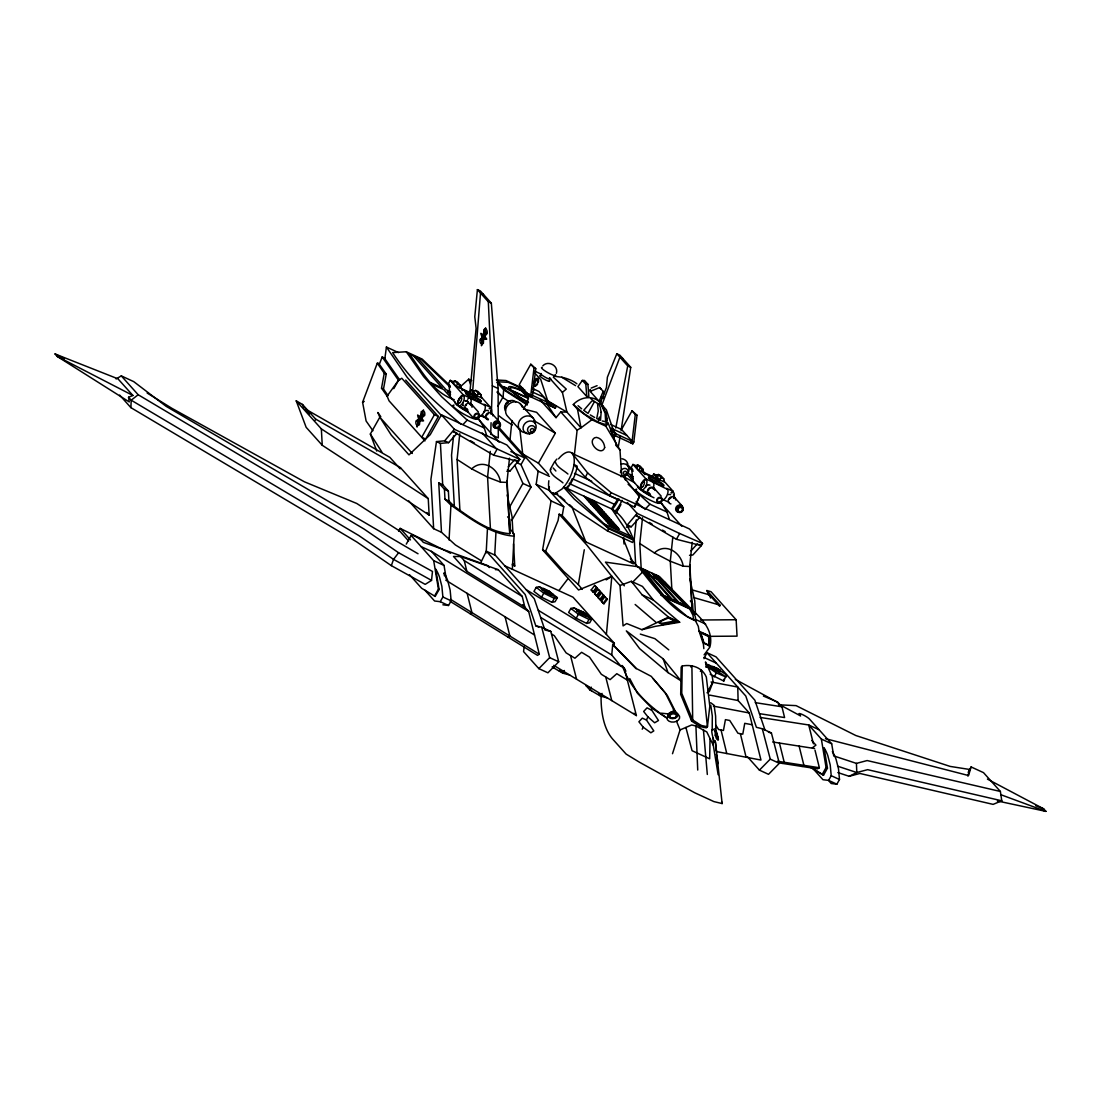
<?xml version="1.0" encoding="UTF-8"?>
<svg xmlns="http://www.w3.org/2000/svg" width="1101" height="1101" viewBox="0 0 1101 1101"><rect width="100%" height="100%" fill="white"/><g stroke="black" fill="none" stroke-linecap="round" stroke-linejoin="round"><path stroke-width="1.5" d="M715.278 741.345A6.413 0.895 76 0 1 712.898 737.34A6.413 0.895 76 0 1 712.196 730.046L712.306 716.035L710.778 705.259M715.967 731.67L715.609 716.022L714.081 705.259L710.709 702.768M682.235 666.022L681.753 693.286L692.694 719.958L701.089 725.435L707.434 726.729L709.815 706.195L706.333 677.101C702.259 667.454 691.951 664.137 682.235 666.022L681.175 667.151L680.693 694.414L691.634 721.086L700.016 726.564L706.374 727.871L707.434 726.729L701.42 670.248L700.346 671.376M710.049 738.578L709.663 758.795L692.075 750.703L685.882 727.458M483.628 338.626A20.781 8.395 -75 0 0 486.738 339.149L484.633 336.108L484.757 337.869L482.94 336.576A15.964 6.455 -75 0 1 482.197 335.199L483.449 334.883L480.889 333.355A20.781 8.395 -75 0 0 482.169 336.961L483.628 338.626L483.38 343.416L481.591 344.035A7.79 3.152 -75 0 1 480.022 341.269L479.953 339.59L482.403 337.305M483.656 334.594L483.821 329.598L485.61 328.979A7.79 3.152 -75 0 1 487.248 333.424L483.752 337.401M490.688 434.413L491.074 422.688M491.459 410.948L492.285 385.818L488.321 301.784L477.407 289.618L474.779 316.771L476.114 328.291L469.879 392.479M708.934 645.764L708.617 635.938L709.237 636.805L708.934 645.764L703.635 642.75L700.58 633.543M690.286 608.426C701.681 618.198 714.15 630.653 709.87 647.14L704.117 654.847M116.087 378.937L121.303 375.909L138.175 394.736L364.17 529.113L398.603 552.73L432.473 571.46L431.537 580.392L425.192 584.37L391.337 565.639L356.889 542.022L130.895 407.645L131.198 400.2L128.556 397.255L132.904 395.479L117.986 378.84L55.05 353.958L57.307 356.476L129.257 401.934L128.556 397.255M449.07 540.04L450.928 505.139L444.983 499.221L444.432 489.257L438.749 482.926L441.487 532.292L455.401 544.954L481.192 560.698M486.174 552.908L487.495 527.985M494.734 555.152L495.973 531.879M512.35 569.162L514.195 534.26L510.424 529.333L509.873 519.369L507.602 516.837M666.889 718.058C647.471 704.998 630.364 688.675 622.395 665.871L620.909 666.215L611.743 654.971L612.734 644.388L636.612 668.665L651.228 676.344L665.321 692.887L673.537 709.25L673 711.907A5.175 3.578 -6.2 0 0 669.38 713.187L666.889 718.058A6.413 4.445 -6.2 0 0 676.551 721.293L680.06 729.935L672.505 753.717M472.604 391.97L480.504 293.072L483.518 294.449M508.566 401.273L503.006 397.709L503.666 389.823L496.978 382.377M606.39 634.424L611.839 576.387L586.902 545.133L559.17 514.195L558.069 520.525L545.614 551.271L563.712 571.46L578.328 584.521L582.181 589.365M636.061 668.706L614.097 645.998L614.344 643.301L573.002 597.182L504.767 565.79M510.011 439.808L511.951 420.541M453.557 435.831L451.534 455.153L454.369 506.46C470.925 518.034 489.202 532.127 509.777 533.71L507.121 480.738M459.929 510.781L457.094 459.475L459.791 433.711M490.275 451.382L487.578 477.16L490.413 528.452M509.777 533.71L506.928 482.417L509.488 458.195M636.268 519.906L634.245 539.229L635.662 564.882M641.222 569.203L639.805 543.55L642.502 517.787M672.821 537.04L670.289 561.221L671.899 590.301M692.102 610.945L689.653 566.492L692.185 542.298M603.706 407.852A19.488 17.231 -41.9 0 0 573.291 404.535L577.488 409.214L591.87 419.756L605.853 426.197L619.973 449.91L621.735 476.265L574.419 454.493L577.117 430.188L560.753 411.939L556.046 417.651L540.192 399.98M514.195 534.26L513.988 536.159C490.578 534.343 469.783 518.31 450.928 505.139M556.404 373.28C558.661 365.656 548.037 360.013 542.821 365.835M529.815 396.429L530.833 394.64L534.026 367.858L530.778 364.225L519.259 384.648L529.815 396.429L555.289 408.154L556.294 406.365L547.899 401.425L538.981 391.474L532.801 388.625M530.778 364.225L535.747 368.642L532.554 395.438L531.535 397.227L528.452 393.786M632.098 441.24L635.305 414.458L632.043 410.811L621.528 429.459L632.098 441.24L631.079 443.029M611.289 433.918L632.8 443.827L633.818 442.024L637.025 415.242L632.043 410.811M524.2 646.397L523.553 651.586L538.843 668.637L547.926 672.807L558.744 661.811L550.803 631.437L541.72 627.253L535.802 625.808L525.205 594.526L486.339 551.188L480.545 563.161M398.493 352.595L386.41 347.035L384.855 358.706L399.732 379.955M420.059 420.142L419.398 424.821L417.334 425.344A7.79 3.386 -65.3 0 1 415.861 422.633L415.958 421.009L418.93 418.903M420.61 416.343L421.298 411.54L423.362 411.017A7.79 3.386 -65.3 0 1 424.725 415.366L420.431 419.054L421.49 419.55L421.532 417.843L423.582 420.857A20.781 9.042 -65.3 0 1 420.155 420.224L418.71 418.559A20.781 9.042 -65.3 0 1 417.637 415.036L420.334 416.618L418.917 416.866A15.964 6.95 -65.3 0 0 419.605 418.229L420.431 419.054M467.705 410.274L457.465 405.017L457.975 401.425L460.934 396.181L463.163 394.75L484.784 405.264A5.945 2.587 -65.3 0 1 483.752 412.435A5.945 2.587 -65.3 0 1 479.018 415.476M650.416 494.349L640.176 489.092L640.686 485.5L643.645 480.256L645.888 478.811L667.495 489.339A5.945 2.587 -65.3 0 1 666.821 495.822A5.945 2.587 -65.3 0 1 662.307 499.909M457.121 433.257L448.589 442.643L444.653 440.827L436.464 441.584L430.918 479.32L433.643 528.686L441.487 532.292M623.015 538.155L633.144 563.671L585.815 541.898L562.239 515.612L563.767 506.749L551.064 500.9L536.187 484.316L538.128 471.173L498.547 427.009M563.767 506.749L548.904 490.165L549.385 486.876M620.29 435.776L618.17 447.391M621.06 430.766L630.735 367.321L619.822 355.155L616.808 353.765L607.394 377.189L606.417 387.593L603.899 393.855M620.014 585.498L631.327 581.3L642.461 586.42L653.278 599.976L679.661 622.258L655.398 626.331L641.966 629.703L626.703 623.538L623.07 625.918L620.014 585.498L611.839 576.387L578.562 589.985L542.614 549.894L551.064 500.9M578.328 584.521L584.287 549.771M424.958 440.895L389.052 400.833L387.084 396.126L381.524 388.185L384.249 373.184L377.285 363.234L362.587 402.223L366.11 421.009L372.922 430.739M388.13 395.713L383.492 389.08L386.217 374.092L379.363 364.293L382.157 356.958L385.212 358.362M484.013 333.383L484.633 331.318M483.256 339.218L482.582 341.695M613.835 438.088L614.482 434.73M615.776 428.028L627.721 365.931L616.808 353.765M529.003 394.075L527.434 402.085L523.415 409.214M707.2 666.642L719.132 672.339L726.041 677.032L716.393 672.904L707.2 666.642L707.64 664.509L717.274 668.651L726.481 674.913L723.77 681.051L710.186 674.239M712.884 666.504L712.017 668.706L712.884 666.504L717.701 668.568L719.999 670.137L719.132 672.339L719.999 670.137M723.77 681.051L724.21 678.932M599.412 417.018L598.104 422.137L604.545 424.27L606.238 424.064L605.99 421.174M315.285 420.252L315.602 419.068L302.5 404.452L296.224 400.86L306.147 427.312L322.249 445.272L429.156 515.062L428.248 498.657L400.434 467.636L315.602 419.068M400.434 467.636L400.117 468.806L389.864 457.369L305.032 408.815L309.587 413.893M709.939 636.337L737.051 636.144L736.142 619.739L711.026 591.719L706.897 590.535L719.999 605.151L719.682 606.321L709.429 594.884L691.345 589.654M483.463 338.475L481.454 345.755L482.775 338.475L481.357 340.071L482.555 337.525M967.834 776.04L969.775 769.489L950.122 766.406L855.794 735.509L796.092 705.631L778.655 704.805M837.833 772.558L849.16 776.301L859.881 773.466L993.116 804.377L1001.786 800.799L1000.382 791.468L983.51 772.641L971.11 766.943L968.55 775.544L825.502 738.688M421.132 415.187L422.027 413.233M419.687 420.775L418.669 423.142M391.337 565.639L393.539 559.377L398.603 552.73M601.848 405.154L619.904 357.206L622.918 358.596M706.319 667.151L705.48 661.935L712.223 676.537L713.076 681.794L709.319 691.593L707.007 692.777M600.114 403.255L601.366 400.117M576.126 465.572L573.979 464.581L585.347 477.27L609.472 495.478L634.63 507.052L639.309 496.689L623.937 477.27M599.082 401.287L603.197 391.35L604.477 392.878L600.334 402.773L590.205 391.392L599.728 387.497L604.477 392.878M634.63 507.052L639.309 496.689M419.99 420.073L417.004 427.009L419.233 420.045L417.472 421.532L419.068 419.123M642.227 729.192L643.163 727.155L638.91 721.774L642.296 718.141L646.452 720.026L653.801 730.913L650.856 732.784L643.163 727.155M646.452 720.026L647.911 716.875L643.658 711.48L647.044 707.86L651.82 710.269L658.481 720.508L654.655 722.779L647.911 716.875M651.214 709.732L651.916 708.218L637.479 693.286L629.744 678.574M482.967 336.631L485.651 327.85L484.013 335.282L485.816 332.942L484.041 336.383M717.302 736.459L718.43 739.5L717.976 737.092M704.034 658.673L706.938 652.687L716.022 656.87L754.873 700.208L764.947 729.922M550.486 468.985L554.532 461.814M571.034 481.288L572.314 478.674L617.592 499.51L611.523 508.855L566.258 488.032L568.006 485.995M716.421 738.757L715.141 732.812M585.347 477.27L587.59 472.907L572.231 453.474M611.523 508.855C623.097 515.337 629.084 528.301 633.749 540.261L632.566 542.476L607.408 530.888L570.359 506.391L555.523 493.165A22.337 9.73 -65.3 0 1 548.849 480.752M707.764 691.414L713.076 681.794M393.773 388.653L398.493 380.285L401.769 378.262L434.427 414.692L438.363 416.508L425.647 439.079L421.711 437.262L434.427 414.692M376.748 451.066L370.349 434.014L379.831 417.196L377.863 412.49L380.808 416.701M454.218 382.171L450.268 380.354L448.726 383.065L450.24 396.966L457.465 405.017M506.818 471.242L510.093 470.939L519.823 459.42L506.845 444.955L441.405 414.843L430.243 434.647L408.98 454.864L391.309 435.156L379.831 417.196L412.338 453.461M462.159 390.552L462.585 389.782L459.145 385.942M469.466 392.603L470.994 389.892L473.636 391.103M441.405 414.843L454.383 429.307L444.653 440.827M398.59 531.177L400.158 528.384L450.557 553.252M470.994 389.892L476.733 396.291L476.306 397.076L473.719 394.186L455.938 386.093L452.167 381.896L454.906 380.877L457.452 382.047L460.342 385.267L460.782 388.323M406.269 544.114L411.279 535.224M497.776 406.338L503.336 396.484M455.8 432.652L453.172 431.441L493.702 455.208L496.95 449.442L482.21 432.982M489.298 567.552L487.454 565.487L423.307 542.311L421.917 540.77A6.331 1.06 29.4 0 0 414.774 536.187A6.331 1.06 29.4 0 0 411.568 535.994L433.684 560.67L438.418 589.145L434.51 596.095L435.212 596.412L439.12 589.475L435.721 569.093A114.532 49.862 -65.3 0 1 439.464 576.91L441.873 586.31L442.877 597.003L440.235 601.683L434.606 601.008L424.835 590.108M547.899 401.425L540.811 379.707L534.219 372.358M547.376 404.507L548.381 402.718L543.247 396.993L531.728 391.695M511.745 520.443L531.026 487.165L520.993 464.594L524.737 457.947L498.574 428.771M442.877 604.807L448.506 605.481L451.149 600.802L450.144 590.122L447.735 580.709A114.532 49.862 -65.3 0 0 443.992 572.905L444.515 576.029M509.254 507.685L522.92 483.435L514.883 465.379M548.587 474.503L538.43 463.177L555.331 433.188L536.614 412.325L524.09 409.104M599.784 402.526L606.376 409.875L613.684 431.234L610.904 430.959M615.253 435.748L616.257 433.959L611.124 428.22L626.964 435.514M536.228 587.37L533.957 591.388L541.513 597.196L552.083 602.357L555.083 601.71L557.354 597.692L548.931 591.058L543.646 588.485L542.256 589.792L546.041 592.696L557.354 597.692L554.34 598.338L543.784 593.178L536.228 587.37L539.229 586.723L549.784 591.884L548.284 592.2L552.069 595.104L552.716 593.962L546.674 591.554L542.903 588.636M542.256 589.792L543.646 588.485M541.513 597.196L543.784 593.178L546.674 591.554M548.284 592.2L548.931 591.058M551.312 595.269L551.959 594.127M552.083 602.357L554.34 598.338M636.928 466.246L632.979 464.429L631.451 467.141L632.965 481.041M616.147 513.066L620.936 504.575M644.869 474.627L645.31 473.857L641.855 470.017M570.869 608.44L568.611 612.459L576.167 618.267L586.737 623.427L589.737 622.781L591.994 618.776L584.438 612.954L573.869 607.793L570.869 608.44L578.438 614.262L588.994 619.423L591.994 618.776L580.681 613.766L576.91 610.862L577.543 609.72L583.585 612.142L587.356 615.046L586.709 616.188M652.177 476.678L653.719 473.967L657.669 475.783M578.3 609.555L576.91 610.862M576.167 618.267L578.438 614.262L581.328 612.624L577.543 609.72M627.364 502.538L637.094 513.383L627.364 524.902L631.313 526.718L639.832 517.332L635.896 515.516L676.413 539.284L701.323 545.628L702.534 543.495L689.556 529.03L635.098 503.804M554.574 666.807L553.927 667.949L552.95 666.876M585.966 616.354L587.356 615.046M559.941 669.917L559.294 671.06L561.593 671.693M586.737 623.427L588.994 619.423M564.359 670.468L562.845 673.151L552.096 666.931M607.435 697.979L600.568 696.08L589.819 689.873L591.32 687.189M676.413 539.284L679.675 533.517L702.534 543.495M602.068 693.396L600.568 696.08L598.627 693.919M706.126 667.192L707.64 664.509L712.237 667.646M714.315 670.275L714.962 669.133L719.779 671.197M717.054 669.711L717.701 668.568M714.136 676.922L716.393 672.904M809.304 766.654L822.172 774.471L826.08 767.521L821.346 739.046L808.74 724.981L760.034 717.412M823.562 775.104L827.47 768.168L824.085 747.785A114.532 49.862 -65.3 0 1 827.814 755.603L830.223 765.002L831.227 775.696L828.599 780.375L822.956 779.701L813.199 768.815L823.562 775.104L822.172 774.471M829.053 781.091L831.227 783.513L836.856 784.187L839.499 779.508L838.494 768.815L836.086 759.415A114.532 49.862 -65.3 0 0 832.356 751.598M968.164 772.365L971.11 766.943M607.408 530.888L608.674 528.728L574.185 498.973L563.588 487.151L566.809 488.638L608.165 527.654L631.726 538.499L612.073 509.474L613.821 507.437A22.337 9.73 -65.3 0 0 618.831 498.836M609.472 495.478L611.165 492.697L587.59 472.907M569.148 484.234L570.277 482.472M419.632 418.27L423.527 409.93L420.926 417.018L423.183 414.843L420.843 418.091M582.346 380.423L577.929 386.657L586.805 396.553L588.87 396.594L587.934 384.332L584.48 380.464L582.346 380.423L585.87 384.29M387.084 396.126L398.493 380.285L382.157 356.958M558.991 590.48L568.199 578.438M594.65 585.429L597.169 587.92L593.728 592.421L591.209 589.93L594.65 585.429L595.393 585.938M592.971 591.911L596.425 587.397L597.169 587.92M598.049 589.214L600.568 591.705L597.127 596.219L594.595 593.714L598.049 589.214L598.793 589.737M596.37 595.696L599.825 591.196L600.568 591.705M601.449 592.999L603.967 595.503L600.527 600.004L597.994 597.513L601.449 592.999L602.192 593.522M599.77 599.481L603.21 594.98L603.967 595.503M604.848 596.797L607.367 599.288L603.926 603.788L601.394 601.297L604.848 596.797L605.591 597.306M603.169 603.279L606.61 598.779L607.367 599.288M556.913 459.034L555.124 461.113C556.253 467.072 563.781 470.265 567.937 474.022M605.853 426.197L608.275 423.376L606.169 421.036M615.294 510.947L617.042 508.923A22.337 9.73 -65.3 0 0 622.051 500.322M508.277 466.783L514.676 459.75L518.612 461.553L493.702 455.208M691.001 550.858L697.387 543.811M455.938 386.093L457.796 384.098L460.342 385.267M476.664 395.631L478.536 393.635L481.068 394.805L481.522 397.86L476.664 395.631L472.907 391.433L475.646 390.415L478.192 391.584L481.068 394.805M643.053 469.343L640.163 466.122L637.617 464.952L634.878 465.957L638.649 470.168L640.507 468.173L643.053 469.343L643.493 472.398L641.608 470.292M659.389 479.706L661.247 477.71L663.793 478.88L664.233 481.935L659.389 479.706L655.618 475.508L658.357 474.49L660.903 475.66L663.793 478.88M463.177 424.353L467.182 420.1L484.261 427.959L486.656 435.418M644.883 509.488L649.907 504.175L666.986 512.034L669.367 519.479M690.822 667L691.896 665.857L692.694 719.958L691.634 721.086L691.579 717.701M700.016 726.564L701.089 725.435M632.208 582.622L642.53 572.093L665.486 582.663M538.843 668.637L549.66 657.627L541.72 627.253M747.428 756.731L759.429 770.136L770.26 759.126L762.305 728.766L756.401 727.307L745.79 696.025L706.938 652.687M762.305 728.766L771.388 732.936L779.343 763.31L768.512 774.32L759.429 770.136M484.633 335.227L486.078 333.204A5.395 2.174 -75 0 0 484.99 331.291L484.99 331.291M482.348 337.952L481.096 339.108L482.197 341.709M459.2 387.758L468.709 379.171L471.682 380.533M591.87 419.756L581.011 427.821L566.932 412.132L562.405 392.396L566.272 389.093L553.308 377.161M138.175 394.736L131.198 400.2L358.733 535.499L393.539 559.377L431.537 580.392M591.182 388.075L597.086 385.68M812.359 747.785L815.924 745.143L811.767 740.505M421.628 416.99L423.445 415.105A5.395 2.353 -65.3 0 0 422.426 413.219L422.316 413.219M418.807 419.522L417.279 420.596L418.242 423.128M467.512 399.209L469.755 397.778M670.963 492.821L673.206 491.39L663.531 480.587M470.127 613.711L471.916 612.583L467.141 593.37M508.07 637.162L509.873 636.034L505.084 616.821M522.672 604.779L528.673 611.468L539.311 654.228L537.508 655.356L450.213 601.407M782.439 763.406L784.229 762.277L779.453 743.065M802.092 766.461L803.895 765.333L799.12 746.12M814.988 750.125L819.364 767.741L817.575 768.856L779.054 762.883M606.211 579.883L611.839 576.387M577.117 430.188L581.011 427.821L577.488 409.214M641.966 629.703L668.527 617.124L679.661 622.258M362.587 402.223L364.238 401.397M550.995 469.521L550.142 469.962C551.271 475.907 558.785 479.114 562.955 482.871M618.556 508.442L619.395 506.735M457.094 459.475L471.696 468.875C483.119 457.933 498.602 468.723 500.473 482.114L506.928 482.417M639.805 543.55L654.407 552.936C665.844 542.009 681.326 552.798 683.184 566.189L689.653 566.492M849.16 776.301L856.798 772.53L867.643 769.668L1001.786 800.799M712.196 730.046L715.512 728.559M680.06 729.935L691.689 724.967L695.915 726.013L706.801 731.931L713.283 745.226L718.155 774.732M833.801 755.919L856.427 763.392L867.148 760.557L1000.382 791.468M658.508 621.982L661.632 623.414L675.794 620.84L676.964 621.955L662.802 624.542L658.109 622.382L668.417 618.019L676.964 621.955M436.464 441.584L440.414 443.4L448.589 442.643M626.4 527.173L631.313 526.718M689.529 555.317L692.804 555.014L701.323 545.628L698.695 544.417M450.226 385.887L422.192 359.091L406.255 351.756L392.63 352.595C410.618 380.547 435.721 402.746 460.92 424.27M661.261 713.187L668.624 713.93M700.553 620.001L736.142 619.739M377.285 363.234L378.62 363.234M460.603 556.542L453.516 556.473L466.865 571.364L524.86 607.215L522.232 596.439L498.258 569.685L460.603 556.542L464.237 560.602L522.232 596.439M495.409 569.657L498.258 569.685M587.934 384.332L585.815 384.29L586.805 396.553M560.753 411.939L566.932 412.132L548.105 401.067M715.471 741.854L722.132 803.565L713.861 801.583L694.69 792.748L639.571 762.291L626.125 754.089L612.927 739.377A129.932 56.564 -65.3 0 1 601.063 695.887M496.358 379.983L505.978 380.533L523.154 388.433M553.679 376.17L561.758 377.23A19.488 7.335 13.4 0 1 576.883 383.822M595.49 502.606L592.31 502.262L585.718 498.106M597.21 504.506L594.017 504.162L587.425 500.005M598.916 506.419L595.737 506.075L589.131 501.918M600.623 508.318L597.444 507.974L590.838 503.818M602.33 510.231L599.15 509.887L592.544 505.731M604.036 512.13L600.857 511.786L594.265 507.63M605.756 514.043L602.564 513.699L595.971 509.543M607.463 515.942L604.284 515.598L597.678 511.442M609.17 517.855L605.99 517.511L599.384 513.355M610.876 519.768L607.697 519.411L601.091 515.254M612.583 521.668L609.404 521.323L602.811 517.167M614.303 523.581L611.11 523.236L604.518 519.066M616.01 525.48L612.83 525.136L606.224 520.979M617.716 527.393L614.537 527.049L607.931 522.892M616.243 528.948L619.423 529.292L593.783 500.694L590.604 500.349L583.998 496.193L609.637 524.792L616.243 528.948L588.897 498.45M638.291 566.781C654.489 587.177 671.211 610.587 696.011 621.06L695.268 616.45L691.593 609.238L659.458 576.525L638.291 566.781L605.454 562.129L624.35 585.815M755.258 702.644L781.958 706.787L784.586 717.563L759.539 713.668M772.682 742.005L814.589 748.515M777.457 761.231L819.364 767.741M711.067 681.973L737.753 687.052L738.11 700.525L749.272 712.98L760.97 760.062L716.641 751.598M709.746 695.116L738.11 700.525M713.42 706.14L749.272 712.98M752.203 724.747L744.744 723.329L742.776 734.161L737.945 733.238L729.743 720.467L725.421 719.641L723.453 730.472L718.623 729.55L715.884 725.298M997.341 800.964L1045.95 811.382L1043.693 808.863L987.432 779.109M599.439 404.163L600.348 404.384M602.233 420.967L604.862 421.6M550.803 631.437L544.885 629.978L534.274 598.71L495.422 555.358L486.339 551.188M768.443 732.22L771.388 732.936M610.394 430.408L613.684 431.234M569.726 675.051L562.845 673.151L560.904 670.991M693.768 597.568L719.999 605.151M649.273 484.949L649.962 485.156M640.328 634.093L654.875 638.649L668.789 649.879M837.586 766.186L856.798 772.53L856.427 763.392M500.473 482.114L487.578 477.16L471.696 468.875M683.184 566.189L670.289 561.221L654.407 552.936M1000.905 794.729L1045.95 811.382M1035.821 805.739L1043.693 808.863M763.406 696.052L777.471 701.998L781.958 706.787M519.823 459.42L454.383 429.307M477.407 289.618L480.421 291.008L491.335 303.174L498.106 388.502L498.244 422.578M488.321 301.784L491.335 303.174M627.721 365.931L630.735 367.321M534.026 367.858L535.747 368.642M635.305 414.458L637.025 415.242M534.921 371.23L540.715 373.9M610.725 424.491L621.528 429.459M524.805 389.947L508.345 382.364L498.216 381.786L506.185 390.676L527.021 404.026M530.833 394.64L556.294 406.365M610.986 431.523L633.818 442.024M528.508 398.548L511.993 390.951L513.878 392.727A21.359 3.564 29.4 0 0 528.494 402.347M492.285 385.818L498.106 388.502M634.878 465.957L637.314 467.085M655.618 475.508L658.04 476.623M638.649 470.168L656.43 478.261L658.15 480.187M462.585 389.782L476.733 396.291M645.31 473.857L659.458 480.366L653.719 473.967M464.98 391.86L469.232 393.814M466.232 393.965L480.765 400.654M648.943 478.04L663.476 484.729M673.206 491.39L666.614 488.362L667.495 489.339M430.353 382.501L442.313 387.992L413.632 356.008M450.557 391.791L446.084 389.726L417.403 357.742M628.795 473.802L631.781 475.178M431.798 384.111L443.758 389.603L451.809 398.576M450.515 392.713L447.529 391.337L450.543 394.709M633.226 476.788L630.24 475.412L633.254 478.784M454.314 399.732C432.941 392.548 422 371.298 409.627 354.164L421.408 359.587L450.35 387.235M634.52 482.651L623.62 476.65M480.834 415.765L484.784 417.596L482.72 415.297M662.224 499.235L667.495 501.657M384.249 373.184L386.217 374.092M492.202 435.115L498.299 437.923L498.258 425.991M574.557 473.361L591.732 481.261M611.165 492.697L636.117 504.175M381.524 388.185L383.492 389.08M510.864 451.575L524.737 457.947M569.52 483.642L614.785 504.478M538.128 471.173L549.44 476.375M516.933 462.723L520.993 464.594M507.465 469.728L510.093 470.939M536.187 484.316L548.904 490.165M522.92 483.435L531.026 487.165M604.38 524.076L630.075 535.912M608.674 528.728L633.749 540.261M559.17 514.195L562.239 515.612M438.749 482.926L442.698 484.743L448.382 491.074L448.933 501.038L454.369 506.46M444.432 489.257L448.382 491.074M660.875 595.104L691.593 609.238M444.983 499.221L448.933 501.038M631.327 581.3L642.144 594.857L653.278 599.976M695.928 619.602L705.672 624.088M542.614 549.894L545.614 551.271M696.052 621.927L698.309 626.359L699.094 631.19L710.228 636.309M670.096 618.212L675.794 620.84M701.502 632.662L707.2 635.277M709.237 636.805L700.676 632.869L704.255 643.617M703.635 642.75L708.328 644.911M121.303 375.909L133.716 381.62L166.113 406.31L418.036 553.762M512.144 564.799L514.759 566.01L513.534 543.88M703.883 657.407L716.283 663.119M421.077 546.605L431.427 551.367L528.673 611.468M819.089 729.743L808.74 724.981L813.419 743.808M433.684 560.67L444.033 565.432L446.263 578.837M821.346 739.046L831.695 743.808L833.65 755.534M535.802 625.808L538.829 627.198M438.418 589.145L439.12 589.475M826.08 767.521L827.47 768.168M442.877 597.003L451.149 600.802M831.227 775.696L839.499 779.508M440.235 601.683L448.506 605.481M828.599 780.375L836.856 784.187M549.66 657.627L558.744 661.811M770.26 759.126L779.343 763.31M637.094 513.383L679.675 533.517M714.425 730.803L715.884 731.491M580.296 611.991L573.869 607.793M581.328 612.624L586.613 615.211M526.952 393.002L518.571 387.469L520.924 390.098L517.03 388.433A23.438 3.909 29.4 0 0 508.621 387.951L509.653 389.451L503.446 386.589L512.405 392.162A23.438 3.909 29.4 0 0 528.439 402.718M598.104 422.137L584.466 414.045L573.291 404.535M57.307 356.476L132.904 395.479M55.05 353.958L64.175 358.775M778.256 703.938L800.62 715.925L799.23 714.37A6.331 1.06 29.4 0 1 802.436 714.563A6.331 1.06 29.4 0 1 809.579 719.146L831.695 743.808M735.344 679.4L778.324 702.741M662.485 530.131L665.169 531.618M588.636 687.107L585.938 685.551L589.819 689.873M533.6 420.472L555.331 433.188M538.43 463.177L522.714 453.97L519.755 428.619M546.894 403.227L555.289 408.154M595.269 402.044L596.811 402.952M590.26 414.884L594.678 417.499M526.237 589.737L614.344 643.301M538.348 610.339L611.743 654.971M540.674 617.427L624.322 668.279L625.877 671.225M551.56 634.025L554.271 635.676L566.107 652.865L574.915 658.219L581.603 652.301L589.489 657.091L601.325 674.28L610.119 679.634L616.808 673.702L627.35 680.115M553.748 665.334L636.392 715.581L624.322 668.279L622.01 665.444M435.212 596.412L421.655 588.278L409.503 574.736M561.758 377.23L575.562 385.653M649.384 522.466L651.957 524.035M470.526 440.744L474.393 443.111M147.149 393.029L171.921 408.333L304.413 481.798L356.779 503.487L399.773 531.122L408.609 540.99M445.809 580.186L534.535 635.016M450.584 599.398L539.311 654.228M668.018 672.587L680.927 680.79L663.146 658.825L626.318 630.887L639.626 648.64L668.018 672.587L663.146 658.825M503.666 389.823L527.283 404.962M681.904 510.85A3.881 3.427 -41.9 0 0 682.895 507.258L681.202 505.249A3.881 3.427 -41.9 0 0 675.642 508.979A3.881 3.427 -41.9 0 0 681.134 511.511M652.976 488.376L652.673 488.183A3.055 2.697 -41.9 0 0 650.485 488.128M498.409 427.436A3.881 3.427 -41.9 0 0 500.171 423.183L498.891 422.206A3.454 3.055 -41.9 0 0 494.046 424.697A3.454 3.055 -41.9 0 0 497.184 428.399A3.454 3.055 -41.9 0 0 500.391 423.995L498.478 421.174A3.881 3.427 -41.9 0 0 492.959 424.435A3.881 3.427 -41.9 0 0 497.528 427.89M296.224 400.86L321.341 428.881L428.248 498.657M651.916 708.218L666.49 717.756M712.664 667.564L714.962 669.133M591.209 589.93L593.728 592.421M594.595 593.714L597.127 596.219M597.994 597.513L600.527 600.004M601.394 601.297L603.926 603.788M539.229 586.723L542.999 589.627M668.527 617.124L642.144 594.857M656.086 622.395L635.139 604.477M496.991 392.176L500.694 395.287M636.103 501.629L643.631 508.345M591.003 398.837L592.269 399.911M578.039 405.691L581.645 408.774M560.079 496.276L564.813 500.487M569.534 504.698L571.901 506.818L585.815 541.898M628.107 484.22L649.907 504.175M467.182 420.1L441.749 396.828L423.706 376.693L406.255 351.756M626.841 464.127L632.937 469.948M628.244 466.7L633.061 471.311M633.942 713.242L636.392 715.581M661.632 623.414L662.802 624.542M657.104 575.451L688.194 607.091L662.499 595.269L640.644 567.868M655.301 574.612L685.579 605.44L678.822 602.33L653.031 573.566M630.694 441.46L632.8 443.827M658.357 474.49L661.247 477.71M674.569 497.501L681.959 505.744M637.617 464.952L640.507 468.173M642.282 471.751L644.002 473.678M615.61 445.038L619.973 449.91M632.979 464.429L645.888 478.811M653.829 487.963L661.219 496.193M549.413 377.904L562.405 392.396M661.206 503.267L681.78 526.209M626.469 473.678L640.176 489.092M532.113 387.442L534.357 389.933M528.508 397.447L523.278 391.598L527.131 393.497A21.359 3.564 29.4 0 1 529.581 394.805M520.099 403.572L532.801 417.747M690.313 600.912L692.584 603.444L693.135 613.408M497.487 391.557L503.006 397.709M651.338 572.795L677.129 601.545L672.188 599.274L646.411 570.524M520.69 430.808L507.988 416.632A8.918 7.886 -41.9 0 1 509.887 403.365A8.918 7.886 -41.9 0 1 522.246 407.053M644.718 569.74L670.495 598.504L663.738 595.393L642.447 568.694M553.17 467.98L555.881 471.008M630.391 558.592L638.153 567.249M566.258 488.032L566.809 488.638L568.556 486.601A22.337 9.73 -65.3 0 0 577.199 466.067M630.887 561.166L633.144 563.671M475.646 390.415L478.536 393.635M480.807 396.525L490.495 407.315L483.903 404.287L484.784 405.264M491.858 413.425L499.235 421.669M454.906 380.877L457.796 384.098M450.268 380.354L463.163 394.75M471.118 403.888L478.508 412.118M478.481 419.192L499.056 442.134M465.847 409.558L473.237 417.802M441.501 415.655L407.219 377.409L386.41 347.035M405.705 380.079L438.363 416.508M512.502 563.492L514.759 566.01M590.673 689.804L591.636 690.877M426.871 512.515L429.156 515.062M408.76 500.927L433.643 528.686M431.427 551.367L444.033 565.432M400.158 528.384L410.48 539.903M119.651 395.094L130.895 407.645M653.168 678.753L667.247 695.295L676.441 713.586A6.413 4.445 -6.2 0 1 676.551 721.293M599.728 387.497L601.022 389.011M653.265 488.569L653.815 489.312M612.734 644.388L614.097 645.998M546.66 403.654L556.046 417.651M673.537 709.25L675.711 712.498M370.349 434.014L381.841 451.974M660.38 501.285L666.986 512.034M477.669 417.21L484.261 427.959M471.297 405.677L469.962 404.108A3.055 2.697 -41.9 0 0 469.26 403.902M606.224 418.669L606.926 420.403M608.275 423.376L616.243 444.033M709.429 594.884L710.613 598.036M706.897 590.535L708.645 595.201M302.5 404.452L303.67 407.563M468.709 379.171L470.416 384.249M699.094 631.19L703.401 644.168L703.842 648.627M716.283 754.309L717.095 756.827M721.582 801.817L722.132 803.565M605.729 676.95L611.784 700.621M570.511 655.549L576.58 679.221M740.367 733.706L746.093 757.213M721.045 730.018L726.77 753.538M464.237 560.602L466.865 571.364M715.017 735L715.21 735.812M689.873 579.071L694.745 600.719L695.502 614.33M507.162 495.01L512.034 516.644L512.97 533.668M716.242 749.891L716.448 751.212L715.155 740.849M717.246 757.97L717.921 763.654M703.388 729.454L707.324 774.457M689.845 564.813L692.391 610.986M623.675 537.398L624.033 544.004M440.414 443.4L442.698 484.743M321.341 428.881L322.249 445.272M695.915 726.013L697.731 770.039M713.118 738.124L713.283 745.226M526.65 432.583A8.918 7.886 -41.9 0 1 518.268 425.192A8.918 7.886 -41.9 0 1 526.842 415.958A8.918 7.886 -41.9 0 1 535.224 423.348M505.455 410.756A6.909 6.111 -41.9 0 1 507.244 402.237A6.909 6.111 -41.9 0 1 515.874 401.851M476.43 417.403A13.845 2.312 29.4 0 1 464.76 414.637A13.845 2.312 29.4 0 1 454.066 405.113M478.935 415.806A13.845 2.312 29.4 0 1 478.027 415.972M468.2 412.187A13.845 2.312 29.4 0 1 455.016 401.975M659.884 502.538A13.845 2.312 29.4 0 1 645.902 497.817A13.845 2.312 29.4 0 1 636.777 489.188M653.994 497.776A13.845 2.312 29.4 0 1 637.727 486.05M558.579 458.828A22.337 9.73 -65.3 0 1 573.814 456.695A22.337 9.73 -65.3 0 1 565.336 485.128L562.033 488.982L555.523 493.165L557.725 494.17A22.337 9.73 -65.3 0 1 552.798 492.863M621.776 475.921A22.337 9.73 -65.3 0 1 625.368 479.94M603.541 396.828A8.106 1.349 29.4 0 1 601.077 397.296M591.168 391.571A8.106 1.349 29.4 0 1 590.453 389.644M572.259 453.13A22.337 9.73 -65.3 0 1 574.419 454.493M512.405 424.931A23.479 3.909 29.4 0 1 499.028 415.861M716.338 732.66A5.175 0.716 76 0 1 717.054 735.124M555.193 374.588A8.106 1.349 29.4 0 1 548.367 372.964A8.106 1.349 29.4 0 1 542.105 367.39M620.455 472.59A4.032 3.564 -41.9 0 1 625.313 468.434A4.032 3.564 -41.9 0 1 627.584 473.691A4.032 3.564 -41.9 0 1 621.542 475.137M620.895 464.182A6.909 6.111 -41.9 0 1 629.098 469.508A6.909 6.111 -41.9 0 1 620.758 476.623M621.955 458.759A8.918 7.886 -41.9 0 1 627.873 463.989M533.407 383.85A4.28 1.858 -65.3 0 1 537.123 378.345A4.28 1.858 -65.3 0 1 537.316 383.465A4.28 1.858 -65.3 0 1 533.462 385.474M536.71 385.13A3.358 1.459 -65.3 0 1 534.714 384.139A3.358 1.459 -65.3 0 1 537.192 379.721A3.358 1.459 -65.3 0 1 538.334 382.253M537.673 383.85A3.358 1.459 -65.3 0 1 537.205 384.552M549.867 378.028A5.725 0.95 29.4 0 1 546.302 377.822A5.725 0.95 29.4 0 1 541.224 373.528M549.385 380.561A5.725 0.95 29.4 0 1 543.908 379.047A5.725 0.95 29.4 0 1 540.811 375.606M507.341 403.558A1.748 1.541 -41.9 0 1 507.946 402.897M506.088 407.205A4.032 3.564 -41.9 0 1 510.465 401.218M641.566 484.289A5.422 2.353 -65.3 0 1 646.755 480.642A5.422 2.353 -65.3 0 1 643.755 489.105A5.422 2.353 -65.3 0 1 641.112 485.596M653.347 482.83A5.945 2.587 -65.3 0 1 653.003 488.61M648.902 493.386A5.945 2.587 -65.3 0 1 647.581 493.042M671.858 492.849A5.422 2.353 -65.3 0 1 673.509 498.079M669.105 502.455A5.422 2.353 -65.3 0 1 668.224 501.478M669.449 499.193A3.055 2.697 -41.9 0 1 669.903 498.547M670.509 498.037A3.055 2.697 -41.9 0 1 671.211 497.68M645.695 487.344A3.055 2.697 -41.9 0 1 646.466 485.995M647.071 485.472A3.055 2.697 -41.9 0 1 648.517 484.935M673.372 495.065A3.275 1.431 -65.3 0 1 673.908 498.45M670.949 503.928A3.881 3.427 -41.9 0 1 668.321 500.102A3.881 3.427 -41.9 0 1 672.298 496.702A3.881 3.427 -41.9 0 1 675.615 499.937M655.907 478.77A5.753 2.505 -65.3 0 1 656.43 478.261M649.136 493.028A3.055 2.697 -41.9 0 1 648.682 492.491M648.406 490.372A3.055 2.697 -41.9 0 1 649.177 489.009M668.513 494.652A3.055 2.697 -41.9 0 1 670.702 494.693M650.209 494.39A3.881 3.427 -41.9 0 1 647.581 490.564A3.881 3.427 -41.9 0 1 651.558 487.165A3.881 3.427 -41.9 0 1 654.889 490.399M650.691 495.643A11.258 1.872 29.4 0 1 639.956 487.344M645.654 486.463A3.055 2.697 -41.9 0 1 646.122 485.83M646.727 485.307A3.055 2.697 -41.9 0 1 647.429 484.949M460.218 397.805A5.422 2.353 -65.3 0 1 464.278 397.736A5.422 2.353 -65.3 0 1 460.507 405.443A5.422 2.353 -65.3 0 1 458.388 401.521M458.856 400.214A5.422 2.353 -65.3 0 1 459.475 398.947M470.622 398.755A5.945 2.587 -65.3 0 1 470.278 404.535M467.017 408.925A5.945 2.587 -65.3 0 1 464.87 408.966M489.147 408.774A5.422 2.353 -65.3 0 1 490.798 414.017M487.055 418.366A5.422 2.353 -65.3 0 1 485.376 416.495M488.445 419.096A3.055 2.697 -41.9 0 1 487.743 418.889M487.151 418.504A3.055 2.697 -41.9 0 1 486.697 417.953M486.436 415.834A3.055 2.697 -41.9 0 1 488.5 413.604M463.26 405.402A3.055 2.697 -41.9 0 1 462.97 404.741M462.984 403.269A3.055 2.697 -41.9 0 1 463.287 402.553M465.062 401.039A3.055 2.697 -41.9 0 1 466.563 400.874L467.251 401.081A3.055 2.697 -41.9 0 1 468.297 402.003M491.596 411.581A3.275 1.431 -65.3 0 1 491.473 413.577M490.661 410.99A3.275 1.431 -65.3 0 1 491.39 411.182M488.225 419.853A3.881 3.427 -41.9 0 1 485.596 416.027A3.881 3.427 -41.9 0 1 489.587 412.627A3.881 3.427 -41.9 0 1 492.904 415.861M473.182 394.695A5.753 2.505 -65.3 0 1 473.719 394.186M467.705 409.544A3.055 2.697 -41.9 0 1 465.682 407.769M465.998 405.581A3.055 2.697 -41.9 0 1 466.466 404.934M484.013 412.091A3.055 2.697 -41.9 0 1 484.481 411.457M485.087 410.934A3.055 2.697 -41.9 0 1 488.583 411.017M467.498 410.315A3.881 3.427 -41.9 0 1 464.939 406.173A3.881 3.427 -41.9 0 1 469.48 403.131A3.881 3.427 -41.9 0 1 472.026 407.274M467.98 411.568A11.258 1.872 29.4 0 1 457.768 404.659M463.356 405.774A3.055 2.697 -41.9 0 1 462.902 405.237M465.462 400.695A3.055 2.697 -41.9 0 1 466.907 400.929L467.498 401.315A3.055 2.697 -41.9 0 1 467.953 401.851M601.146 412.352L600.499 420.265L596.714 418.531L598.242 411.017L597.526 403.324L598.834 403.929L600.238 407.287L601.146 412.352M715.678 731.491L717.824 739.363L715.678 731.491M606.912 418.27L606.692 420.899L605.66 421.49L605.137 413.302L600.995 404.136L605.935 412.834L606.912 418.27M604.683 447.488C601.738 457.121 586.544 442.919 594.54 437.84L596.494 437.386C601.146 438.129 604.435 442.96 604.683 447.488M594.499 401.521L588.044 413.384L583.736 410.343L591.086 401.851L592.999 400.461L594.499 401.521M693.658 619.546L687.382 616.67L664.385 597.265L689.735 608.922L692.956 615.239L693.658 619.546M521.571 390.814L518.089 389.341A21.359 3.564 29.4 0 0 510.437 388.901L511.346 390.236L527.861 397.833L521.571 390.814M682.276 506.721L681.602 506.281A3.454 3.055 -41.9 0 0 676.757 508.758A3.454 3.055 -41.9 0 0 679.895 512.474A3.454 3.055 -41.9 0 0 683.115 508.07L682.276 506.721M682.262 507.478L681.684 507.107A2.945 2.601 -41.9 0 0 677.569 509.212A2.945 2.601 -41.9 0 0 680.239 512.364A2.945 2.601 -41.9 0 0 682.978 508.621L682.262 507.478M661.522 497.927L660.958 497.556A2.945 2.601 -41.9 0 0 656.843 499.675A2.945 2.601 -41.9 0 0 659.499 502.827A2.945 2.601 -41.9 0 0 662.238 499.083L661.522 497.927M499.551 423.403L498.973 423.032A2.945 2.601 -41.9 0 0 494.858 425.137A2.945 2.601 -41.9 0 0 497.514 428.289A2.945 2.601 -41.9 0 0 500.253 424.546L499.551 423.403M478.811 413.852L478.233 413.481A2.945 2.601 -41.9 0 0 474.118 415.6A2.945 2.601 -41.9 0 0 476.788 418.752A2.945 2.601 -41.9 0 0 479.527 415.008L478.811 413.852M532.003 431.785A1.748 1.541 -41.9 0 0 533.476 429.197A1.748 1.541 -41.9 0 0 530.599 429.5A1.748 1.541 -41.9 0 0 532.003 431.785M531.315 433.175A4.032 3.564 -41.9 0 0 534.701 427.174A4.032 3.564 -41.9 0 0 528.053 427.904A4.032 3.564 -41.9 0 0 531.315 433.175M529.54 433.904A6.909 6.111 -41.9 0 0 535.334 423.624A6.909 6.111 -41.9 0 0 523.952 424.862A6.909 6.111 -41.9 0 0 529.54 433.904M715.485 732.124A4.996 0.688 76 0 0 717.824 740.078A4.996 0.688 76 0 0 717.109 733.789A4.996 0.688 76 0 0 715.485 732.124M670.578 718.334A4.996 3.454 -6.2 0 0 677.996 714.866A4.996 3.454 -6.2 0 0 670.495 712.347A4.996 3.454 -6.2 0 0 670.578 718.334M670.977 717.824A4.17 2.89 -6.2 0 0 677.184 714.921A4.17 2.89 -6.2 0 0 670.908 712.815A4.17 2.89 -6.2 0 0 670.977 717.824M671.527 718.113A3.234 2.243 -6.2 0 0 676.344 715.87A3.234 2.243 -6.2 0 0 671.486 714.232A3.234 2.243 -6.2 0 0 671.527 718.113M624.928 474.545A1.748 1.541 -41.9 0 0 626.4 471.944A1.748 1.541 -41.9 0 0 623.524 472.26A1.748 1.541 -41.9 0 0 624.928 474.545M642.654 486.697A3.275 1.431 -65.3 0 0 644.154 481.481A3.275 1.431 -65.3 0 0 640.892 484.715A3.275 1.431 -65.3 0 0 642.654 486.697M659.499 502.262A2.326 2.064 -41.9 0 0 661.453 498.794A2.326 2.064 -41.9 0 0 657.627 499.207A2.326 2.064 -41.9 0 0 659.499 502.262M680.239 511.8A2.326 2.064 -41.9 0 0 682.193 508.332A2.326 2.064 -41.9 0 0 678.354 508.745A2.326 2.064 -41.9 0 0 680.239 511.8M651.297 480.036A8.877 1.486 29.4 0 0 663.889 485.83A8.877 1.486 29.4 0 0 653.443 478.302A8.877 1.486 29.4 0 0 651.297 480.036M459.943 402.622A3.275 1.431 -65.3 0 0 461.443 397.406A3.275 1.431 -65.3 0 0 458.167 400.654A3.275 1.431 -65.3 0 0 459.943 402.622M476.788 418.187A2.326 2.064 -41.9 0 0 478.742 414.719A2.326 2.064 -41.9 0 0 474.903 415.132A2.326 2.064 -41.9 0 0 476.788 418.187M497.528 427.725A2.326 2.064 -41.9 0 0 499.482 424.257A2.326 2.064 -41.9 0 0 495.643 424.683A2.326 2.064 -41.9 0 0 497.528 427.725M468.586 395.961A8.877 1.486 29.4 0 0 481.165 401.755A8.877 1.486 29.4 0 0 470.733 394.227A8.877 1.486 29.4 0 0 468.586 395.961"/></g></svg>
